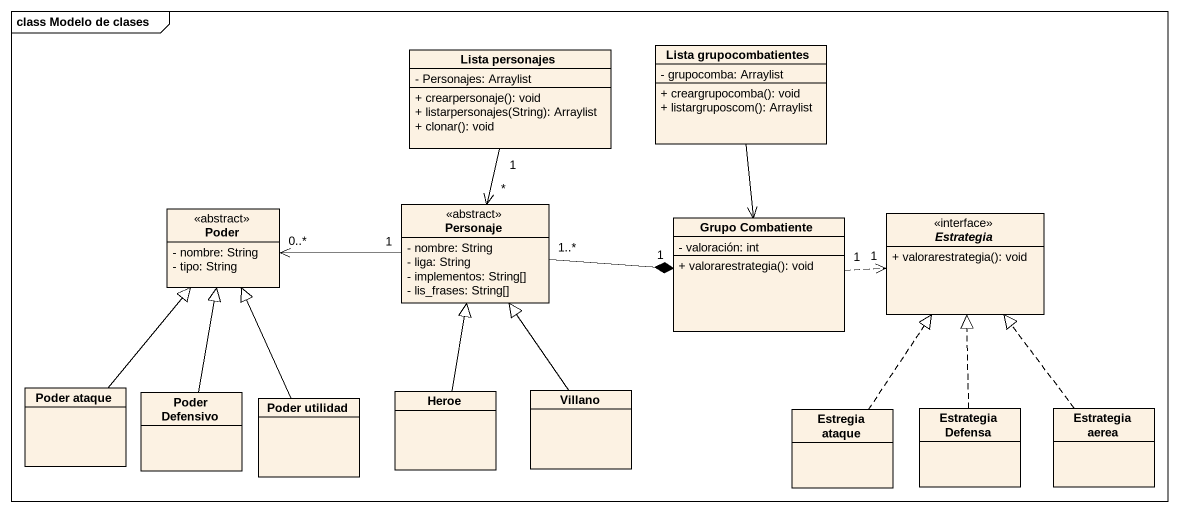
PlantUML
@startuml
mainframe class Modelo de clases
hide circle
hide empty members
skinparam classAttributeIconSize 0
class "Lista personajes" as Lista_personajes {
  - Personajes: Arraylist
  + crearpersonaje(): void
  + listarpersonajes(String): Arraylist
  + clonar(): void
}
class "Lista grupocombatientes" as Lista_grupocombatientes {
  - grupocomba: Arraylist
  + creargrupocomba(): void
  + listargruposcom(): Arraylist
}
class Poder <<abstract>> {
  - nombre: String
  - tipo: String
}
class Personaje <<abstract>> {
  - nombre: String
  - liga: String
  - implementos: String[]
  - lis_frases: String[]
}
class "Grupo Combatiente" as Grupo_Combatiente {
  - valoración: int
  + valorarestrategia(): void
}
interface Estrategia <<interface>> {
  + valorarestrategia(): void
}
class "Poder ataque" as Poder_ataque
class "Poder Defensivo" as Poder_Defensivo
class "Poder utilidad" as Poder_utilidad
class Heroe
class Villano
class "Estregia ataque" as Estregia_ataque
class "Estrategia Defensa" as Estrategia_Defensa
class "Estrategia aerea" as Estrategia_aerea
Lista_personajes "1" --> "*" Personaje
Lista_grupocombatientes --> Grupo_Combatiente
Personaje "1" -left-> "0..*" Poder
Personaje "1..*" -right-* "1" Grupo_Combatiente
Grupo_Combatiente "1" .right.> "1" Estrategia
Poder_ataque -up-|> Poder
Poder_Defensivo -up-|> Poder
Poder_utilidad -up-|> Poder
Heroe -up-|> Personaje
Villano -up-|> Personaje
Estregia_ataque .up.|> Estrategia
Estrategia_Defensa .up.|> Estrategia
Estrategia_aerea .up.|> Estrategia
@enduml
